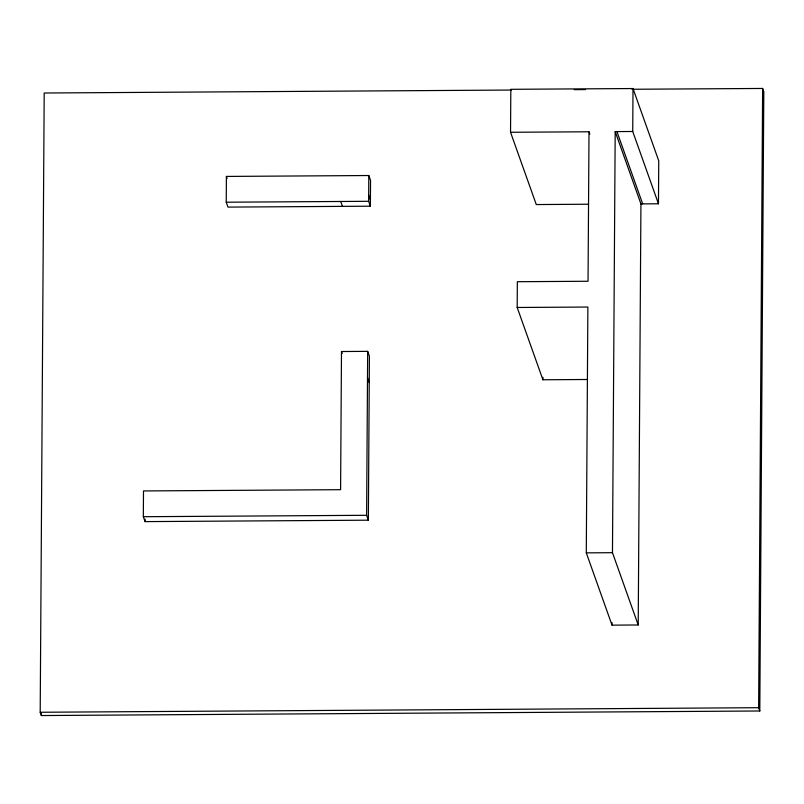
<?xml version="1.0" encoding="UTF-8"?>
<svg xmlns="http://www.w3.org/2000/svg" width="804" height="804" viewBox="0 0 804 804"><rect width="100%" height="100%" fill="white"/><g stroke="black" fill="none" stroke-linecap="round" stroke-linejoin="round"><path stroke-width="1.21" d="M632.004 89.274L762.634 88.45L763.8 91.736L759.8 710.987L41.366 715.55L40.2 712.264L44.2 93.013L511.434 90.048M41.366 715.55L41.386 713.037M143.333 516.711L143.494 490.942L340.594 489.686L341.489 351.519L367.669 351.358L369.408 356.252L368.353 520.188L145.072 521.615L143.333 516.711L366.614 515.294L368.353 520.188M145.072 521.615L145.092 519.153M226.236 202.206L226.406 176.428L368.805 175.523L370.543 180.418L370.383 206.196L227.984 207.1L226.236 202.206L368.634 201.301L370.383 206.196M366.614 515.294L367.669 351.358M368.634 201.301L368.805 175.523M588.598 204.226L536.288 204.558L510.54 132.278L510.821 89.314L632.999 88.54L658.747 160.82L658.466 203.784L640.929 203.894L615.191 131.605L632.728 131.494L658.466 203.784M587.573 379.488L542.921 379.769L517.183 307.48L517.354 281.712L588.046 281.259L589.01 131.776L510.54 132.278M542.921 379.769L542.941 377.317M640.929 203.894L638.215 624.979L612.025 625.15L586.287 552.861L587.875 307.038L517.183 307.48M638.215 624.979L612.467 552.69L615.191 131.605M612.025 625.15L612.045 622.638M632.728 131.494L632.999 88.54M759.8 710.987L758.634 707.701L762.634 88.45M574.227 89.646L585.533 89.576M586.287 552.861L612.467 552.69M40.2 712.264L758.634 707.701M616.939 131.595L642.677 203.884M589.01 131.776L589.834 134.107M368.674 195.081L370.423 199.975M340.705 201.472L342.454 206.367M367.498 377.699L369.237 382.593M341.489 351.519L342.182 353.479M226.406 176.428L227.1 178.387"/></g></svg>
